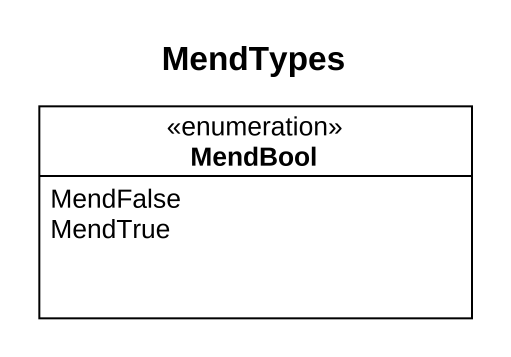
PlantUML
@startuml
title MendTypes
hide circle
hide empty members
enum MendBool {
  MendFalse
  MendTrue
}
@enduml
